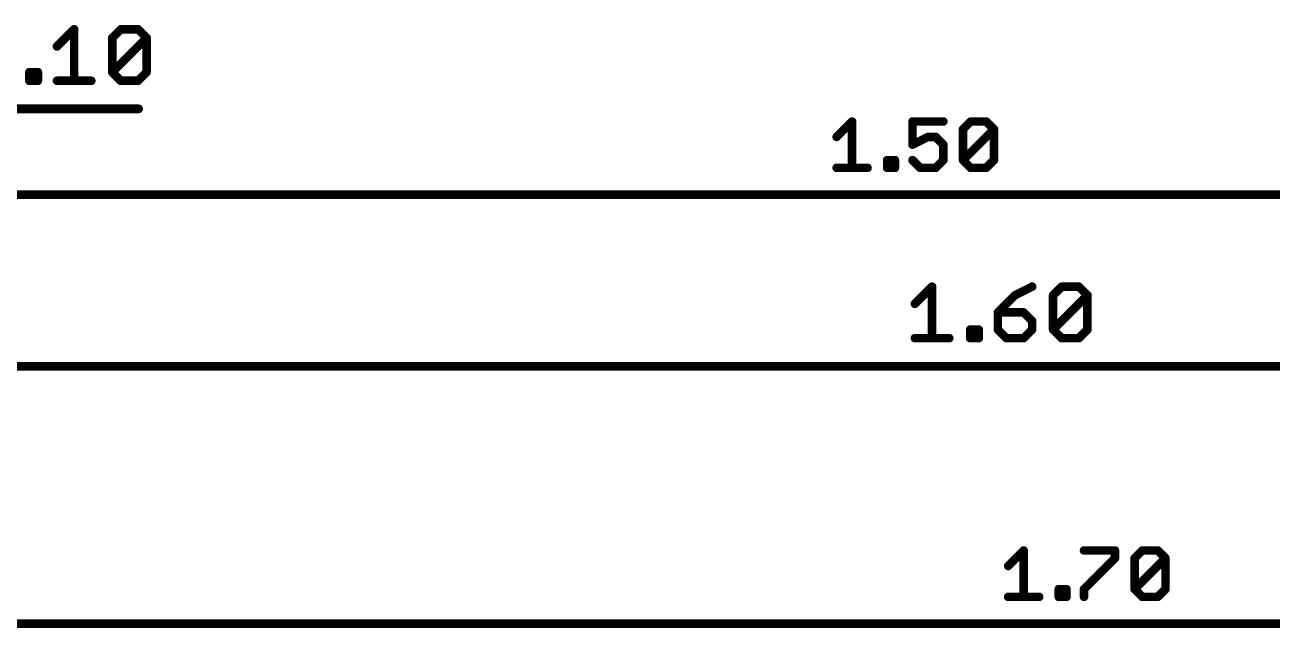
# Model space of a CAD drawing. Extents: x -32 to 75, y -23 to 37.
# Drawn here: x 5.96 to 24.42, y -10.22 to -1.3 of the extents above; entities that cross this region are included whole.
import ezdxf

# ---------------------------------------------------------------- set-up
doc = ezdxf.new("R2010")
doc.units = 0
doc.layers.add('47', color=253, linetype='CONTINUOUS')

msp = doc.modelspace()

# ---------------------------------------------------------------- linework, layer by layer
at = {"layer": '47'}
for points, const_width in [([(6.4314, -1.6158), (6.6856, -1.3616)], 0.127), ([(6.6856, -1.3616), (6.6856, -2.1242)], 0.127), ([(7.2499, -1.4887), (7.3771, -1.3616)], 0.127), ([(7.2499, -1.9971), (7.2499, -1.4887)], 0.127), ([(7.2499, -1.9971), (7.7584, -1.4887)], 0.127), ([(7.3771, -1.3616), (7.6313, -1.3616)], 0.127), ([(7.6313, -1.3616), (7.7584, -1.4887)], 0.127), ([(7.7584, -1.4887), (7.7584, -1.9971)], 0.127), ([(6.0221, -2.1242), (6.0221, -1.9971)], 0.127), ([(6.0221, -1.9971), (6.1492, -1.9971)], 0.127), ([(6.1492, -1.9971), (6.1492, -2.1242)], 0.127), ([(7.3771, -2.1242), (7.2499, -1.9971)], 0.127), ([(7.7584, -1.9971), (7.6313, -2.1242)], 0.127), ([(6.1492, -2.1242), (6.0221, -2.1242)], 0.127), ([(6.4314, -2.1242), (6.9398, -2.1242)], 0.127), ([(7.6313, -2.1242), (7.3771, -2.1242)], 0.127), ([(2.605, -2.54), (7.6392, -2.54)], 0.13), ([(17.9755, -2.9557), (18.2042, -2.7269)], 0.127), ([(18.2042, -2.7269), (18.2042, -3.4133)], 0.127), ([(19.5557, -2.7269), (19.0981, -2.7269)], 0.127), ([(19.0981, -2.7269), (19.0981, -3.0701)], 0.127), ([(19.8465, -2.8413), (19.9609, -2.7269)], 0.127), ([(19.9609, -2.7269), (20.1897, -2.7269)], 0.127), ([(20.1897, -2.7269), (20.3041, -2.8413)], 0.127), ([(19.0981, -3.0701), (19.3269, -2.9557)], 0.127), ([(19.3269, -2.9557), (19.4413, -2.9557)], 0.127), ([(19.4413, -2.9557), (19.5557, -3.0701)], 0.127), ([(19.8465, -3.2989), (19.8465, -2.8413)], 0.127), ([(19.8465, -3.2989), (20.3041, -2.8413)], 0.127), ([(20.3041, -2.8413), (20.3041, -3.2989)], 0.127), ([(19.5557, -3.0701), (19.5557, -3.2989)], 0.127), ([(18.7239, -3.4133), (18.7239, -3.2989)], 0.127), ([(18.7239, -3.2989), (18.8383, -3.2989)], 0.127), ([(18.8383, -3.2989), (18.8383, -3.4133)], 0.127), ([(19.2125, -3.4133), (19.0981, -3.2989)], 0.127), ([(19.5557, -3.2989), (19.4413, -3.4133)], 0.127), ([(19.9609, -3.4133), (19.8465, -3.2989)], 0.127), ([(20.3041, -3.2989), (20.1897, -3.4133)], 0.127), ([(17.9755, -3.4133), (18.433, -3.4133)], 0.127), ([(18.8383, -3.4133), (18.7239, -3.4133)], 0.127), ([(19.4413, -3.4133), (19.2125, -3.4133)], 0.127), ([(20.1897, -3.4133), (19.9609, -3.4133)], 0.127), ([(0.065, -3.81), (38.035, -3.81)], 0.13), ([(19.1339, -5.4258), (19.3881, -5.1716)], 0.127), ([(19.3881, -5.1716), (19.3881, -5.9343)], 0.127), ([(20.8702, -5.1716), (20.616, -5.2987)], 0.127), ([(21.1803, -5.2987), (21.3074, -5.1716)], 0.127), ([(21.3074, -5.1716), (21.5616, -5.1716)], 0.127), ([(21.5616, -5.1716), (21.6888, -5.2987)], 0.127), ([(20.616, -5.2987), (20.3617, -5.5529)], 0.127), ([(21.1803, -5.8071), (21.1803, -5.2987)], 0.127), ([(21.1803, -5.8071), (21.6888, -5.2987)], 0.127), ([(21.6888, -5.2987), (21.6888, -5.8071)], 0.127), ([(20.3617, -5.5529), (20.3617, -5.8071)], 0.127), ([(20.7431, -5.5529), (20.3617, -5.5529)], 0.127), ([(20.8702, -5.68), (20.7431, -5.5529)], 0.127), ([(20.8702, -5.8071), (20.8702, -5.68)], 0.127), ([(19.1339, -5.9343), (19.6423, -5.9343)], 0.127), ([(19.9525, -5.9343), (19.9525, -5.8071)], 0.127), ([(19.9525, -5.8071), (20.0796, -5.8071)], 0.127), ([(20.0796, -5.9343), (19.9525, -5.9343)], 0.127), ([(20.0796, -5.8071), (20.0796, -5.9343)], 0.127), ([(20.3617, -5.8071), (20.4888, -5.9343)], 0.127), ([(20.4888, -5.9343), (20.7431, -5.9343)], 0.127), ([(20.7431, -5.9343), (20.8702, -5.8071)], 0.127), ([(21.3074, -5.9343), (21.1803, -5.8071)], 0.127), ([(21.5616, -5.9343), (21.3074, -5.9343)], 0.127), ([(21.6888, -5.8071), (21.5616, -5.9343)], 0.127), ([(0.065, -6.35), (40.575, -6.35)], 0.13), ([(20.5155, -9.3057), (20.7442, -9.0769)], 0.127), ([(20.7442, -9.0769), (20.7442, -9.7633)], 0.127), ([(21.6381, -9.0769), (22.0957, -9.0769)], 0.127), ([(22.0957, -9.0769), (22.0957, -9.1913)], 0.127), ([(22.3865, -9.1913), (22.5009, -9.0769)], 0.127), ([(22.5009, -9.0769), (22.7297, -9.0769)], 0.127), ([(22.7297, -9.0769), (22.8441, -9.1913)], 0.127), ([(22.0957, -9.1913), (21.6381, -9.6489)], 0.127), ([(22.3865, -9.6489), (22.3865, -9.1913)], 0.127), ([(22.3865, -9.6489), (22.8441, -9.1913)], 0.127), ([(22.8441, -9.1913), (22.8441, -9.6489)], 0.127), ([(21.2639, -9.7633), (21.2639, -9.6489)], 0.127), ([(21.2639, -9.6489), (21.3783, -9.6489)], 0.127), ([(21.3783, -9.6489), (21.3783, -9.7633)], 0.127), ([(21.6381, -9.6489), (21.6381, -9.7633)], 0.127), ([(22.5009, -9.7633), (22.3865, -9.6489)], 0.127), ([(22.8441, -9.6489), (22.7297, -9.7633)], 0.127), ([(20.5155, -9.7633), (20.973, -9.7633)], 0.127), ([(21.3783, -9.7633), (21.2639, -9.7633)], 0.127), ([(22.7297, -9.7633), (22.5009, -9.7633)], 0.127), ([(0.065, -10.16), (43.115, -10.16)], 0.13)]:
    msp.add_lwpolyline(points, dxfattribs=dict(at, const_width=const_width))
for points, const_width in [([(6.7173, -1.3616, 1), (6.6538, -1.3616)], 0.0635), ([(6.708, -1.3841, 1), (6.6631, -1.3391)], 0.0635), ([(7.2817, -1.4887, 1), (7.2182, -1.4887)], 0.0635), ([(7.2275, -1.4663, 1), (7.2724, -1.5112)], 0.0635), ([(7.3771, -1.3299, 1), (7.3771, -1.3934)], 0.0635), ([(7.3995, -1.3841, 1), (7.3546, -1.3391)], 0.0635), ([(7.6537, -1.3391, 1), (7.6088, -1.3841)], 0.0635), ([(7.6313, -1.3934, 1), (7.6313, -1.3299)], 0.0635), ([(7.7901, -1.4887, 1), (7.7266, -1.4887)], 0.0635), ([(7.7808, -1.5112, 1), (7.7359, -1.4663)], 0.0635), ([(7.7359, -1.5112, 1), (7.7808, -1.4663)], 0.0635), ([(6.4089, -1.5934, 1), (6.4538, -1.6383)], 0.0635), ([(6.0538, -1.9971, 1), (5.9903, -1.9971)], 0.0635), ([(6.0221, -1.9654, 1), (6.0221, -2.0289)], 0.0635), ([(6.1809, -1.9971, 1), (6.1174, -1.9971)], 0.0635), ([(6.1492, -2.0289, 1), (6.1492, -1.9654)], 0.0635), ([(7.2724, -1.9747, 1), (7.2275, -2.0196)], 0.0635), ([(7.2275, -1.9747, 1), (7.2724, -2.0196)], 0.0635), ([(7.2182, -1.9971, 1), (7.2817, -1.9971)], 0.0635), ([(7.7266, -1.9971, 1), (7.7901, -1.9971)], 0.0635), ([(7.7808, -2.0196, 1), (7.7359, -1.9747)], 0.0635), ([(6.0221, -2.0925, 1), (6.0221, -2.156)], 0.0635), ([(5.9903, -2.1242, 1), (6.0538, -2.1242)], 0.0635), ([(6.1174, -2.1242, 1), (6.1809, -2.1242)], 0.0635), ([(6.1492, -2.156, 1), (6.1492, -2.0925)], 0.0635), ([(6.4314, -2.0925, 1), (6.4314, -2.156)], 0.0635), ([(6.6538, -2.1242, 1), (6.7173, -2.1242)], 0.0635), ([(6.9398, -2.156, 1), (6.9398, -2.0925)], 0.0635), ([(7.3771, -2.0925, 1), (7.3771, -2.156)], 0.0635), ([(7.3546, -2.1467, 1), (7.3995, -2.1018)], 0.0635), ([(7.6088, -2.1018, 1), (7.6537, -2.1467)], 0.0635), ([(7.6313, -2.156, 1), (7.6313, -2.0925)], 0.0635), ([(7.6392, -2.5725, 1), (7.6392, -2.5075)], 0.065), ([(18.236, -2.7269, 1), (18.1725, -2.7269)], 0.0635), ([(18.2267, -2.7494, 1), (18.1818, -2.7045)], 0.0635), ([(19.1298, -2.7269, 1), (19.0663, -2.7269)], 0.0635), ([(19.0981, -2.6952, 1), (19.0981, -2.7587)], 0.0635), ([(19.5557, -2.7587, 1), (19.5557, -2.6952)], 0.0635), ([(19.9609, -2.6952, 1), (19.9609, -2.7587)], 0.0635), ([(19.9833, -2.7494, 1), (19.9384, -2.7045)], 0.0635), ([(20.2121, -2.7045, 1), (20.1672, -2.7494)], 0.0635), ([(20.1897, -2.7587, 1), (20.1897, -2.6952)], 0.0635), ([(17.953, -2.9333, 1), (17.9979, -2.9782)], 0.0635), ([(19.3269, -2.924, 1), (19.3269, -2.9875)], 0.0635), ([(19.3411, -2.9841, 1), (19.3127, -2.9273)], 0.0635), ([(19.4637, -2.9333, 1), (19.4188, -2.9782)], 0.0635), ([(19.4413, -2.9875, 1), (19.4413, -2.924)], 0.0635), ([(19.8782, -2.8413, 1), (19.8147, -2.8413)], 0.0635), ([(19.824, -2.8189, 1), (19.8689, -2.8638)], 0.0635), ([(20.3358, -2.8413, 1), (20.2723, -2.8413)], 0.0635), ([(20.3265, -2.8638, 1), (20.2816, -2.8189)], 0.0635), ([(20.2816, -2.8638, 1), (20.3265, -2.8189)], 0.0635), ([(19.0663, -3.0701, 1), (19.1298, -3.0701)], 0.0635), ([(19.0839, -3.0417, 1), (19.1123, -3.0985)], 0.0635), ([(19.5874, -3.0701, 1), (19.5239, -3.0701)], 0.0635), ([(19.5332, -3.0926, 1), (19.5781, -3.0477)], 0.0635), ([(18.7556, -3.2989, 1), (18.6921, -3.2989)], 0.0635), ([(18.7239, -3.2672, 1), (18.7239, -3.3307)], 0.0635), ([(18.87, -3.2989, 1), (18.8065, -3.2989)], 0.0635), ([(18.8383, -3.3307, 1), (18.8383, -3.2672)], 0.0635), ([(19.1205, -3.2765, 1), (19.0756, -3.3214)], 0.0635), ([(19.5239, -3.2989, 1), (19.5874, -3.2989)], 0.0635), ([(19.5781, -3.3214, 1), (19.5332, -3.2765)], 0.0635), ([(19.8147, -3.2989, 1), (19.8782, -3.2989)], 0.0635), ([(19.8689, -3.2765, 1), (19.824, -3.3214)], 0.0635), ([(19.824, -3.2765, 1), (19.8689, -3.3214)], 0.0635), ([(20.2723, -3.2989, 1), (20.3358, -3.2989)], 0.0635), ([(20.3265, -3.3214, 1), (20.2816, -3.2765)], 0.0635), ([(17.9755, -3.3815, 1), (17.9755, -3.4451)], 0.0635), ([(18.1725, -3.4133, 1), (18.236, -3.4133)], 0.0635), ([(18.433, -3.4451, 1), (18.433, -3.3815)], 0.0635), ([(18.6921, -3.4133, 1), (18.7556, -3.4133)], 0.0635), ([(18.7239, -3.3815, 1), (18.7239, -3.4451)], 0.0635), ([(18.8065, -3.4133, 1), (18.87, -3.4133)], 0.0635), ([(18.8383, -3.4451, 1), (18.8383, -3.3815)], 0.0635), ([(19.2125, -3.3815, 1), (19.2125, -3.4451)], 0.0635), ([(19.19, -3.4358, 1), (19.2349, -3.3908)], 0.0635), ([(19.4188, -3.3908, 1), (19.4637, -3.4358)], 0.0635), ([(19.4413, -3.4451, 1), (19.4413, -3.3815)], 0.0635), ([(19.9609, -3.3815, 1), (19.9609, -3.4451)], 0.0635), ([(19.9384, -3.4358, 1), (19.9833, -3.3908)], 0.0635), ([(20.1672, -3.3908, 1), (20.2121, -3.4358)], 0.0635), ([(20.1897, -3.4451, 1), (20.1897, -3.3815)], 0.0635), ([(19.4198, -5.1716, 1), (19.3563, -5.1716)], 0.0635), ([(19.4105, -5.1941, 1), (19.3656, -5.1491)], 0.0635), ([(20.8844, -5.2, 1), (20.856, -5.1432)], 0.0635), ([(21.3074, -5.1399, 1), (21.3074, -5.2034)], 0.0635), ([(21.3299, -5.1941, 1), (21.285, -5.1491)], 0.0635), ([(21.5841, -5.1491, 1), (21.5392, -5.1941)], 0.0635), ([(21.5616, -5.2034, 1), (21.5616, -5.1399)], 0.0635), ([(20.6018, -5.2703, 1), (20.6302, -5.3271)], 0.0635), ([(20.6384, -5.3212, 1), (20.5935, -5.2763)], 0.0635), ([(21.2121, -5.2987, 1), (21.1486, -5.2987)], 0.0635), ([(21.1579, -5.2763, 1), (21.2028, -5.3212)], 0.0635), ([(21.7205, -5.2987, 1), (21.657, -5.2987)], 0.0635), ([(21.7112, -5.3212, 1), (21.6663, -5.2763)], 0.0635), ([(21.6663, -5.3212, 1), (21.7112, -5.2763)], 0.0635), ([(19.1114, -5.4034, 1), (19.1563, -5.4483)], 0.0635), ([(20.3935, -5.5529, 1), (20.33, -5.5529)], 0.0635), ([(20.3617, -5.5212, 1), (20.3617, -5.5847)], 0.0635), ([(20.3393, -5.5305, 1), (20.3842, -5.5754)], 0.0635), ([(20.7655, -5.5305, 1), (20.7206, -5.5754)], 0.0635), ([(20.7431, -5.5847, 1), (20.7431, -5.5212)], 0.0635), ([(20.9019, -5.68, 1), (20.8384, -5.68)], 0.0635), ([(20.8477, -5.7025, 1), (20.8926, -5.6576)], 0.0635), ([(19.1339, -5.9025, 1), (19.1339, -5.966)], 0.0635), ([(19.3563, -5.9343, 1), (19.4198, -5.9343)], 0.0635), ([(19.6423, -5.966, 1), (19.6423, -5.9025)], 0.0635), ([(19.9842, -5.8071, 1), (19.9207, -5.8071)], 0.0635), ([(19.9207, -5.9343, 1), (19.9842, -5.9343)], 0.0635), ([(19.9525, -5.7754, 1), (19.9525, -5.8389)], 0.0635), ([(19.9525, -5.9025, 1), (19.9525, -5.966)], 0.0635), ([(20.1113, -5.8071, 1), (20.0478, -5.8071)], 0.0635), ([(20.0478, -5.9343, 1), (20.1113, -5.9343)], 0.0635), ([(20.0796, -5.8389, 1), (20.0796, -5.7754)], 0.0635), ([(20.0796, -5.966, 1), (20.0796, -5.9025)], 0.0635), ([(20.33, -5.8071, 1), (20.3935, -5.8071)], 0.0635), ([(20.3842, -5.7847, 1), (20.3393, -5.8296)], 0.0635), ([(20.4888, -5.9025, 1), (20.4888, -5.966)], 0.0635), ([(20.4664, -5.9567, 1), (20.5113, -5.9118)], 0.0635), ([(20.7206, -5.9118, 1), (20.7655, -5.9567)], 0.0635), ([(20.7431, -5.966, 1), (20.7431, -5.9025)], 0.0635), ([(20.8384, -5.8071, 1), (20.9019, -5.8071)], 0.0635), ([(20.8926, -5.8296, 1), (20.8477, -5.7847)], 0.0635), ([(21.1486, -5.8071, 1), (21.2121, -5.8071)], 0.0635), ([(21.2028, -5.7847, 1), (21.1579, -5.8296)], 0.0635), ([(21.1579, -5.7847, 1), (21.2028, -5.8296)], 0.0635), ([(21.3074, -5.9025, 1), (21.3074, -5.966)], 0.0635), ([(21.285, -5.9567, 1), (21.3299, -5.9118)], 0.0635), ([(21.5392, -5.9118, 1), (21.5841, -5.9567)], 0.0635), ([(21.5616, -5.966, 1), (21.5616, -5.9025)], 0.0635), ([(21.657, -5.8071, 1), (21.7205, -5.8071)], 0.0635), ([(21.7112, -5.8296, 1), (21.6663, -5.7847)], 0.0635), ([(20.776, -9.0769, 1), (20.7125, -9.0769)], 0.0635), ([(20.7667, -9.0994, 1), (20.7218, -9.0545)], 0.0635), ([(21.6381, -9.0452, 1), (21.6381, -9.1087)], 0.0635), ([(22.1274, -9.0769, 1), (22.0639, -9.0769)], 0.0635), ([(22.0957, -9.1087, 1), (22.0957, -9.0452)], 0.0635), ([(22.5009, -9.0452, 1), (22.5009, -9.1087)], 0.0635), ([(22.5233, -9.0994, 1), (22.4784, -9.0545)], 0.0635), ([(22.7521, -9.0545, 1), (22.7072, -9.0994)], 0.0635), ([(22.7297, -9.1087, 1), (22.7297, -9.0452)], 0.0635), ([(22.0639, -9.1913, 1), (22.1274, -9.1913)], 0.0635), ([(22.1181, -9.2138, 1), (22.0732, -9.1689)], 0.0635), ([(22.4182, -9.1913, 1), (22.3547, -9.1913)], 0.0635), ([(22.364, -9.1689, 1), (22.4089, -9.2138)], 0.0635), ([(22.8758, -9.1913, 1), (22.8123, -9.1913)], 0.0635), ([(22.8665, -9.2138, 1), (22.8216, -9.1689)], 0.0635), ([(22.8216, -9.2138, 1), (22.8665, -9.1689)], 0.0635), ([(20.493, -9.2833, 1), (20.5379, -9.3282)], 0.0635), ([(21.2956, -9.6489, 1), (21.2321, -9.6489)], 0.0635), ([(21.2639, -9.6172, 1), (21.2639, -9.6807)], 0.0635), ([(21.41, -9.6489, 1), (21.3465, -9.6489)], 0.0635), ([(21.3783, -9.6807, 1), (21.3783, -9.6172)], 0.0635), ([(21.6698, -9.6489, 1), (21.6063, -9.6489)], 0.0635), ([(21.6156, -9.6265, 1), (21.6605, -9.6714)], 0.0635), ([(22.4089, -9.6265, 1), (22.364, -9.6714)], 0.0635), ([(22.364, -9.6265, 1), (22.4089, -9.6714)], 0.0635), ([(22.8665, -9.6714, 1), (22.8216, -9.6265)], 0.0635), ([(20.5155, -9.7316, 1), (20.5155, -9.7951)], 0.0635), ([(20.7125, -9.7633, 1), (20.776, -9.7633)], 0.0635), ([(20.973, -9.7951, 1), (20.973, -9.7316)], 0.0635), ([(21.2321, -9.7633, 1), (21.2956, -9.7633)], 0.0635), ([(21.2639, -9.7316, 1), (21.2639, -9.7951)], 0.0635), ([(21.3465, -9.7633, 1), (21.41, -9.7633)], 0.0635), ([(21.3783, -9.7951, 1), (21.3783, -9.7316)], 0.0635), ([(21.6063, -9.7633, 1), (21.6698, -9.7633)], 0.0635), ([(22.3547, -9.6489, 1), (22.4182, -9.6489)], 0.0635), ([(22.5009, -9.7316, 1), (22.5009, -9.7951)], 0.0635), ([(22.4784, -9.7858, 1), (22.5233, -9.7408)], 0.0635), ([(22.7072, -9.7408, 1), (22.7521, -9.7858)], 0.0635), ([(22.7297, -9.7951, 1), (22.7297, -9.7316)], 0.0635), ([(22.8123, -9.6489, 1), (22.8758, -9.6489)], 0.0635)]:
    msp.add_lwpolyline(points, format="xyb", dxfattribs=dict(at, const_width=const_width))

doc.saveas('drawing.dxf')
